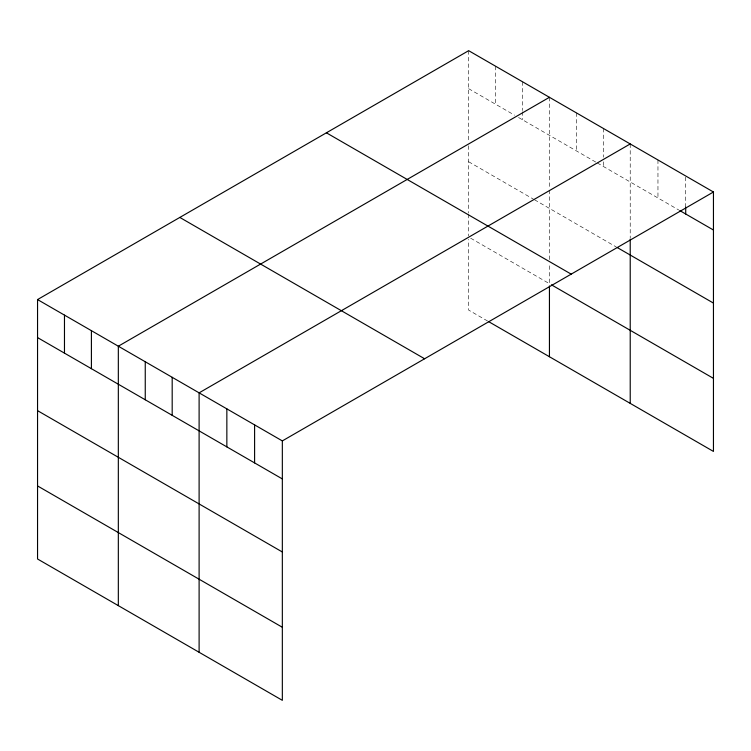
<?xml version="1.0" encoding="UTF-8"?>
<svg xmlns="http://www.w3.org/2000/svg" width="751" height="751" viewBox="0 0 751 751"><rect width="100%" height="100%" fill="white"/><g stroke="black" fill="none" stroke-linecap="round" stroke-linejoin="round"><path stroke-width="0.56" stroke-dasharray="3.75 2.82" d="M468.662 88.693L514.538 115.175M518.528 117.485L596.313 162.394M597.308 162.967L678.773 209.998M468.662 161.756L533.482 199.184M534.487 199.757L616.261 246.976M470.652 238.189L549.441 283.671L549.441 264.286M487.606 321.043L468.662 310.097L468.662 239.316M685.71 177.133L685.71 207.088M657.96 159.963L657.96 197.982M630.22 143.948L630.22 237.907M603.297 128.402L603.297 157.203M603.297 161.812L603.297 166.422M576.364 112.857L576.364 150.876M549.441 97.311L549.441 188.989M549.441 190.125L549.441 259.724M522.518 81.765L522.518 110.566M522.518 111.721L522.518 119.784M495.585 66.219L495.585 104.239M468.662 50.674L468.662 141.207M468.662 145.778L468.662 213.087M468.662 214.223L468.662 235.898"/><path stroke-width="1.13" d="M37.55 299.574L282.338 440.903L282.338 700.326L37.55 558.997L37.55 299.574L468.662 50.674L713.45 192.003L713.45 451.426L488.61 321.616M549.441 97.311L118.329 346.211L118.329 605.635M630.22 143.948L199.109 392.848L199.109 652.281M282.338 440.903L713.45 192.003M679.758 210.571L713.45 230.022M617.256 247.548L713.45 303.085M326.394 132.805L571.182 274.134M551.441 284.826L713.45 378.363M179.818 217.433L424.606 358.762M37.55 337.593L282.338 478.922M37.55 410.656L282.338 551.985M37.55 485.935L282.338 627.263M685.71 207.088L685.71 214.007M630.22 239.053L630.22 403.381M549.441 285.962L549.441 356.734M254.598 424.878L254.598 462.907M226.849 408.863L226.849 446.883M172.186 377.302L172.186 415.322M145.253 361.757L145.253 399.776M91.406 330.665L91.406 368.685M64.473 315.12L64.473 353.139"/></g></svg>
